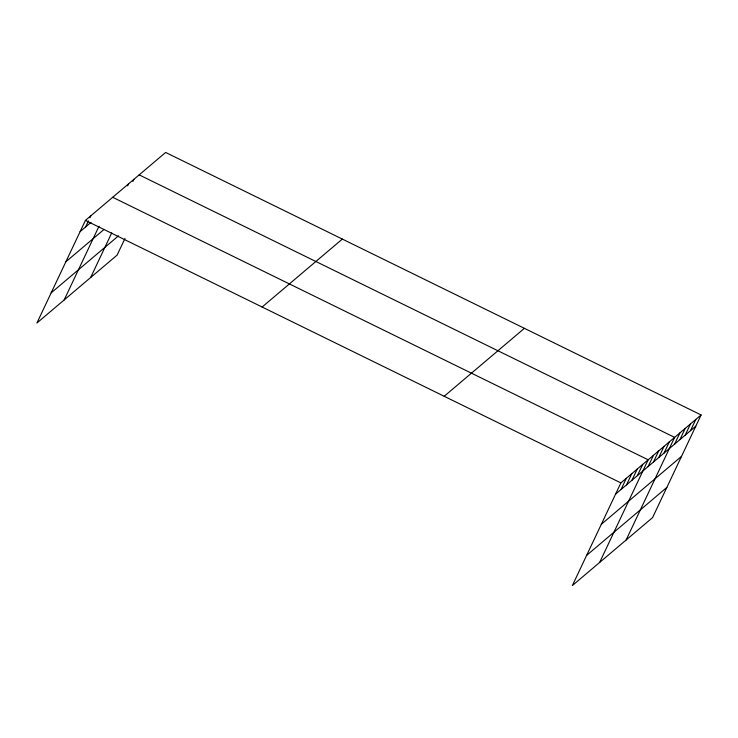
<?xml version="1.0" encoding="UTF-8"?>
<svg xmlns="http://www.w3.org/2000/svg" width="738" height="738" viewBox="0 0 738 738"><rect width="100%" height="100%" fill="white"/><g stroke="black" fill="none" stroke-linecap="round" stroke-linejoin="round"><path stroke-width="1.11" d="M701.1 414.959L620.879 482.901L572.365 585.548L652.577 517.606L701.1 414.959L165.635 152.452L85.423 220.394L36.9 323.041L117.121 255.099L124.99 238.448M85.571 226.99L88.468 220.874M89.916 217.811L90.875 215.773M64.169 299.942L99.03 226.197M127.619 185.884L128.578 183.836M132.905 181.391L133.873 179.352M90.645 277.516L111.761 232.839M621.036 489.506L626.341 478.279M626.488 484.884L631.793 473.658M631.94 480.263L637.245 469.045M637.401 475.641L642.706 464.423M599.634 562.448L648.158 459.802L112.693 197.295M648.149 466.536L653.453 455.318M653.444 462.053L658.748 450.835M658.739 457.569L664.043 446.352M664.034 453.086L669.338 441.859M626.11 540.031L674.624 437.376L139.168 174.869M674.615 444.119L679.919 432.892M679.91 439.627L685.215 428.409M685.205 435.143L690.51 423.926M690.5 430.66L695.805 419.442M80.119 231.612L91.023 222.378M65.857 261.787L103.717 229.712M51.162 292.875L118.523 235.819M262.128 307.017L342.34 239.075M444.184 396.278L524.395 328.327M615.575 494.119L695.796 426.177M601.313 524.294L681.534 456.352M586.627 555.382L666.838 487.431M85.423 220.394L620.879 482.901"/></g></svg>
